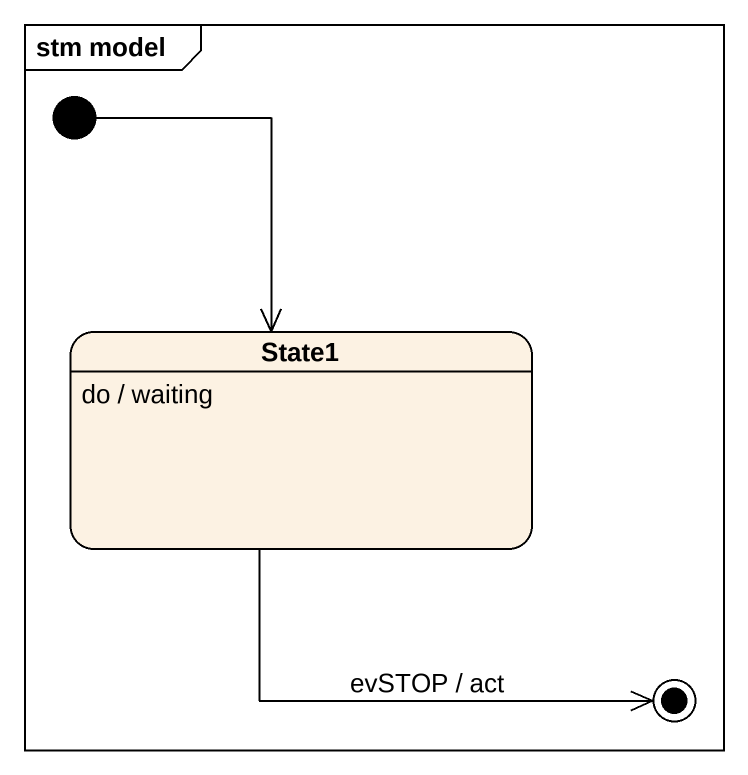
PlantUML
@startuml
mainframe stm model
hide empty description
state State1
State1 : do / waiting
[*] --> State1
State1 --> [*] : evSTOP / act
@enduml
